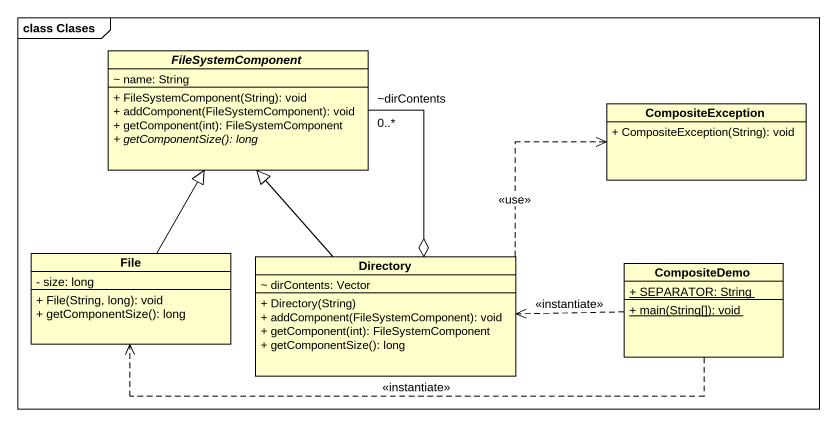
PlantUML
@startuml
mainframe class Clases
hide circle
hide empty members
skinparam classAttributeIconSize 0
abstract class FileSystemComponent {
  ~ name: String
  + FileSystemComponent(String): void
  + addComponent(FileSystemComponent): void
  + getComponent(int): FileSystemComponent
  {abstract} + getComponentSize(): long
}
class CompositeException {
  + CompositeException(String): void
}
class "File" as File_ {
  - size: long
  + File(String, long): void
  + getComponentSize(): long
}
class Directory {
  ~ dirContents: Vector
  + Directory(String)
  + addComponent(FileSystemComponent): void
  + getComponent(int): FileSystemComponent
  + getComponentSize(): long
}
class CompositeDemo {
  {static} + SEPARATOR: String
  {static} + main(String[]): void
}
FileSystemComponent "~dirContents\n0..*" --o Directory
File_ -up-|> FileSystemComponent
Directory -up-|> FileSystemComponent
Directory .right.> CompositeException : <<use>>
CompositeDemo .left.> File_ : <<instantiate>>
CompositeDemo .left.> Directory : <<instantiate>>
@enduml
